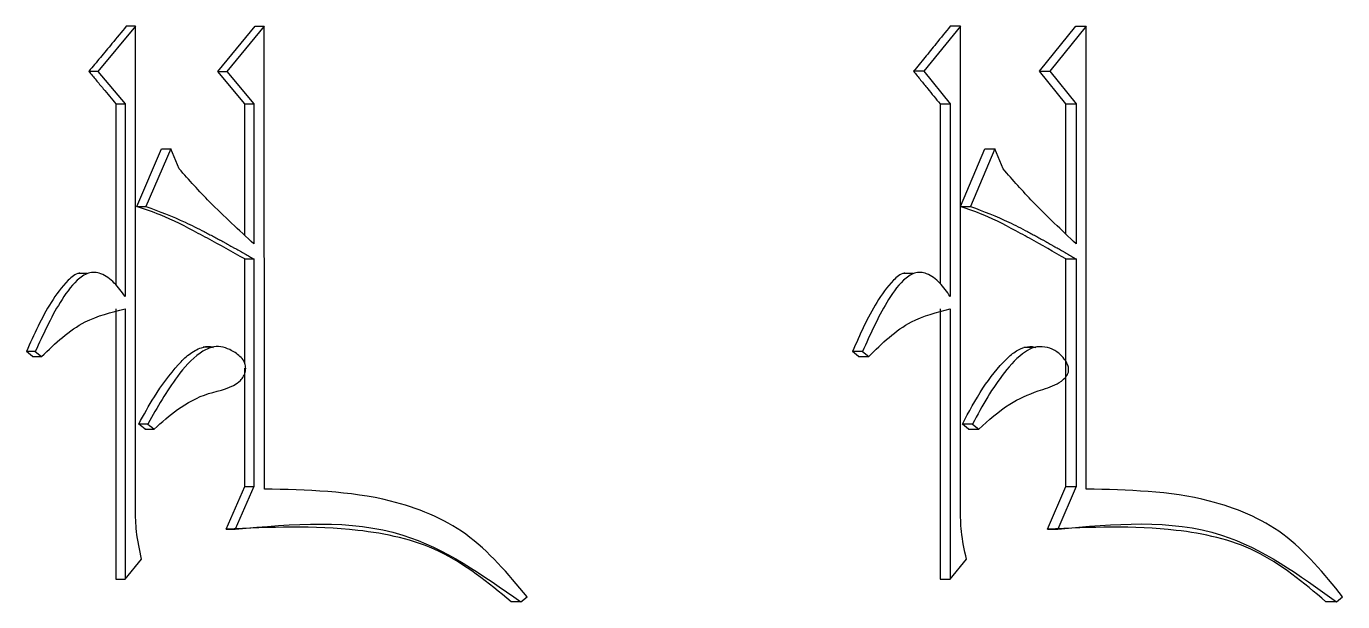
# Model space of a CAD drawing. Header units: millimetres. Extents: x 2379 to 4059, y 879 to 2067.
# Drawn here: x 3118.58 to 3124.27, y 1053.2 to 1055.69 of the extents above; entities that cross this region are included whole.
import ezdxf

# ---------------------------------------------------------------- set-up
doc = ezdxf.new("R2010")
doc.units = ezdxf.units.MM

msp = doc.modelspace()

# ---------------------------------------------------------------- linework, layer by layer
at = {"color": 7, "linetype": 'Continuous', "lineweight": 25}
for p, q in [((3119.0517, 1055.6858), (3118.8896, 1055.4911)), ((3119.0517, 1055.6858), (3119.0123, 1055.6858)), ((3119.0517, 1053.5981), (3119.0517, 1055.6858)), ((3119.4074, 1055.4911), (3119.5688, 1055.6858)), ((3119.6088, 1055.6858), (3119.4473, 1055.4911)), ((3119.5688, 1055.6858), (3119.6088, 1055.6858)), ((3119.6089, 1053.6846), (3119.6088, 1055.6858)), ((3122.6169, 1055.6859), (3122.4585, 1055.4912)), ((3122.6169, 1055.6859), (3122.5729, 1055.6859)), ((3122.6169, 1053.5981), (3122.6169, 1055.6859)), ((3122.9588, 1055.4912), (3123.1164, 1055.6859)), ((3123.1611, 1055.6859), (3123.0033, 1055.4912)), ((3123.1164, 1055.6859), (3123.1611, 1055.6859)), ((3123.1611, 1053.6847), (3123.1611, 1055.6859)), ((3118.8896, 1055.4911), (3118.8504, 1055.4911)), ((3118.8896, 1055.4911), (3119.0067, 1055.3505)), ((3119.4074, 1055.4911), (3119.4473, 1055.4911)), ((3119.524, 1055.3505), (3119.4074, 1055.4911)), ((3119.4473, 1055.4911), (3119.564, 1055.3505)), ((3122.4585, 1055.4912), (3122.4148, 1055.4912)), ((3122.4585, 1055.4912), (3122.5729, 1055.3505)), ((3122.9588, 1055.4912), (3123.0033, 1055.4912)), ((3123.0726, 1055.3505), (3122.9588, 1055.4912)), ((3123.0033, 1055.4912), (3123.1173, 1055.3505)), ((3118.9674, 1055.3505), (3119.0067, 1055.3505)), ((3118.9674, 1055.3505), (3118.9674, 1054.5667)), ((3119.0067, 1055.3505), (3119.0067, 1054.5176)), ((3119.524, 1055.3505), (3119.564, 1055.3505)), ((3119.524, 1054.782), (3119.524, 1055.3505)), ((3119.564, 1055.3505), (3119.564, 1054.7447)), ((3122.529, 1055.3505), (3122.5729, 1055.3505)), ((3122.529, 1055.3505), (3122.529, 1054.5739)), ((3122.5729, 1055.3505), (3122.5729, 1054.5176)), ((3123.0726, 1055.3505), (3123.1173, 1055.3505)), ((3123.0727, 1054.7873), (3123.0726, 1055.3505)), ((3123.1173, 1055.3505), (3123.1173, 1054.7448)), ((3119.0573, 1054.907), (3119.1651, 1055.1558)), ((3119.2046, 1055.1558), (3119.0967, 1054.907)), ((3119.1651, 1055.1558), (3119.2046, 1055.1558)), ((3119.2406, 1055.0693), (3119.2046, 1055.1558)), ((3122.6169, 1054.9072), (3122.7222, 1055.1558)), ((3122.7663, 1055.1558), (3122.6609, 1054.907)), ((3122.7222, 1055.1558), (3122.7663, 1055.1558)), ((3122.8015, 1055.0693), (3122.7663, 1055.1558)), ((3119.0573, 1054.907), (3119.0967, 1054.907)), ((3122.6169, 1054.907), (3122.6609, 1054.907)), ((3119.524, 1054.6798), (3119.564, 1054.6798)), ((3119.524, 1054.2279), (3119.524, 1054.6798)), ((3119.564, 1054.6798), (3119.564, 1053.6955)), ((3123.0727, 1054.6799), (3123.1173, 1054.6799)), ((3123.0727, 1053.6955), (3123.0727, 1054.6799)), ((3123.1173, 1054.6799), (3123.1173, 1053.6955)), ((3118.8428, 1054.6164), (3118.8035, 1054.6164)), ((3122.4129, 1054.6164), (3122.3689, 1054.6164)), ((3118.9674, 1054.4635), (3118.9674, 1053.2952)), ((3119.0067, 1054.4635), (3119.0067, 1053.2952)), ((3122.529, 1054.4635), (3122.529, 1053.2952)), ((3122.5729, 1054.4635), (3122.5729, 1053.2952)), ((3118.619, 1054.2796), (3118.5803, 1054.2796)), ((3118.6073, 1054.2579), (3118.5803, 1054.2796)), ((3118.6073, 1054.2579), (3118.6461, 1054.2579)), ((3118.619, 1054.2796), (3118.6461, 1054.2579)), ((3119.385, 1054.2981), (3119.3447, 1054.2981)), ((3122.1942, 1054.2796), (3122.1508, 1054.2796)), ((3122.1772, 1054.258), (3122.1508, 1054.2796)), ((3122.1772, 1054.258), (3122.2207, 1054.258)), ((3122.1942, 1054.2796), (3122.2207, 1054.258)), ((3122.9362, 1054.2971), (3122.8914, 1054.2971)), ((3119.524, 1053.6955), (3119.524, 1054.207)), ((3119.1056, 1053.9659), (3119.0662, 1053.9659)), ((3122.652, 1053.9443), (3122.6256, 1053.9659)), ((3122.6697, 1053.9659), (3122.696, 1053.9443)), ((3119.0931, 1053.9443), (3119.1326, 1053.9443)), ((3119.4433, 1053.5116), (3119.524, 1053.6955)), ((3119.564, 1053.6955), (3119.4832, 1053.5116)), ((3119.524, 1053.6955), (3119.564, 1053.6955)), ((3122.9939, 1053.5117), (3123.0727, 1053.6955)), ((3123.1173, 1053.6955), (3123.0384, 1053.5117)), ((3123.0727, 1053.6955), (3123.1173, 1053.6955)), ((3119.4433, 1053.5116), (3119.4832, 1053.5116)), ((3122.9939, 1053.5117), (3123.0384, 1053.5117)), ((3119.0067, 1053.2952), (3119.0787, 1053.3818)), ((3122.5729, 1053.2952), (3122.6433, 1053.3818)), ((3118.9674, 1053.2952), (3119.0067, 1053.2952)), ((3122.529, 1053.2952), (3122.5729, 1053.2952)), ((3120.7174, 1053.1979), (3120.6759, 1053.1979)), ((3120.7174, 1053.1979), (3120.7441, 1053.2195)), ((3124.243, 1053.1979), (3124.1969, 1053.1979)), ((3124.243, 1053.1979), (3124.269, 1053.2195))]:
    msp.add_line(p, q, dxfattribs=at)
at = {"color": 7, "linetype": 'Continuous', "lineweight": 25, "flags": 128}
for points in [[(3119.0932, 1053.9443), (3119.0863, 1053.9498), (3119.0795, 1053.9553), (3119.0662, 1053.9659)], [(3119.1057, 1053.9659), (3119.1125, 1053.9604), (3119.1226, 1053.9524), (3119.1326, 1053.9443)], [(3122.6697, 1053.9659), (3122.6533, 1053.9659), (3122.6395, 1053.9659), (3122.6256, 1053.9659)], [(3122.6519, 1053.9443), (3122.6683, 1053.9443), (3122.6821, 1053.9443), (3122.696, 1053.9443)]]:
    msp.add_lwpolyline(points, dxfattribs=at)
at = {"color": 7, "linetype": 'Continuous', "lineweight": 25}
for points, knots in [([(3119.0123, 1055.6858), (3118.9916, 1055.6609), (3118.9542, 1055.6159), (3118.9003, 1055.551), (3118.867, 1055.5111), (3118.8504, 1055.4911)], [0, 0, 0, 0, 0.384798, 0.692399, 1, 1, 1, 1]), ([(3122.5729, 1055.6859), (3122.5527, 1055.6609), (3122.5162, 1055.616), (3122.4634, 1055.551), (3122.431, 1055.5111), (3122.4148, 1055.4912)], [0, 0, 0, 0, 0.384798, 0.692399, 1, 1, 1, 1]), ([(3118.8504, 1055.4911), (3118.8608, 1055.4786), (3118.8816, 1055.4537), (3118.9206, 1055.4068), (3118.9492, 1055.3724), (3118.9674, 1055.3505)], [0, 0, 0, 0, 0.266401, 0.532803, 1, 1, 1, 1]), ([(3122.4148, 1055.4912), (3122.4249, 1055.4787), (3122.4452, 1055.4537), (3122.4833, 1055.4068), (3122.5112, 1055.3724), (3122.529, 1055.3505)], [0, 0, 0, 0, 0.266401, 0.532803, 1, 1, 1, 1]), ([(3119.564, 1054.7447), (3119.5317, 1054.7747), (3119.467, 1054.8346), (3119.3568, 1054.94), (3119.2838, 1055.0212), (3119.2406, 1055.0693)], [0, 0, 0, 0, 0.28957, 0.579171, 1, 1, 1, 1]), ([(3123.1173, 1054.7448), (3123.0857, 1054.7747), (3123.0226, 1054.8347), (3122.9149, 1054.9401), (3122.8437, 1055.0212), (3122.8015, 1055.0693)], [0, 0, 0, 0, 0.28957, 0.579171, 1, 1, 1, 1]), ([(3119.524, 1054.6798), (3119.4707, 1054.71), (3119.4042, 1054.7478), (3119.2826, 1054.8121), (3119.1826, 1054.8643), (3119.0912, 1054.8954), (3119.0573, 1054.907)], [0, 0, 0, 0, 0.352069, 0.440085, 0.792293, 1, 1, 1, 1]), ([(3119.0967, 1054.907), (3119.1539, 1054.8857), (3119.2395, 1054.8539), (3119.3248, 1054.8103), (3119.3587, 1054.7928), (3119.3723, 1054.7857), (3119.3858, 1054.7786), (3119.3976, 1054.7723), (3119.406, 1054.7678), (3119.4127, 1054.7641), (3119.4194, 1054.7605), (3119.4262, 1054.7568), (3119.4329, 1054.7532), (3119.4413, 1054.7486), (3119.448, 1054.7449), (3119.4546, 1054.7412), (3119.4613, 1054.7375), (3119.468, 1054.7338), (3119.4764, 1054.7291), (3119.4831, 1054.7254), (3119.4914, 1054.7208), (3119.4981, 1054.717), (3119.5048, 1054.7133), (3119.5114, 1054.7095), (3119.5181, 1054.7058), (3119.5264, 1054.7011), (3119.5331, 1054.6973), (3119.5414, 1054.6926), (3119.5481, 1054.6888), (3119.5561, 1054.6843), (3119.5609, 1054.6816), (3119.564, 1054.6798)], [0, 0, 0, 0, 0.353012, 0.528911, 0.550896, 0.572881, 0.61685, 0.638835, 0.649827, 0.671812, 0.682805, 0.693797, 0.715782, 0.726774, 0.748759, 0.759751, 0.770744, 0.792728, 0.803721, 0.825705, 0.836698, 0.858683, 0.869675, 0.880667, 0.902652, 0.913644, 0.935629, 0.946622, 0.968606, 0.979599, 1, 1, 1, 1]), ([(3123.0727, 1054.6799), (3123.0207, 1054.7101), (3122.9557, 1054.7479), (3122.8369, 1054.8121), (3122.7392, 1054.8643), (3122.65, 1054.8955), (3122.6168, 1054.907)], [0, 0, 0, 0, 0.3520687, 0.4400852, 0.7922934, 1, 1, 1, 1]), ([(3122.6609, 1054.907), (3122.7167, 1054.8858), (3122.8004, 1054.8539), (3122.8837, 1054.8104), (3122.9168, 1054.7928), (3122.9301, 1054.7858), (3122.9433, 1054.7786), (3122.9548, 1054.7723), (3122.963, 1054.7678), (3122.9696, 1054.7642), (3122.9761, 1054.7605), (3122.9827, 1054.7569), (3122.9892, 1054.7532), (3122.9974, 1054.7486), (3123.004, 1054.7449), (3123.0105, 1054.7412), (3123.017, 1054.7375), (3123.0236, 1054.7338), (3123.0317, 1054.7292), (3123.0383, 1054.7255), (3123.0464, 1054.7208), (3123.0529, 1054.717), (3123.0594, 1054.7133), (3123.0659, 1054.7096), (3123.0725, 1054.7058), (3123.0806, 1054.7011), (3123.0871, 1054.6973), (3123.0952, 1054.6926), (3123.1017, 1054.6889), (3123.1096, 1054.6843), (3123.1143, 1054.6816), (3123.1173, 1054.6799)], [0, 0, 0, 0, 0.353012, 0.528911, 0.550896, 0.572881, 0.61685, 0.638835, 0.649827, 0.671812, 0.682805, 0.693797, 0.715782, 0.726774, 0.748759, 0.759751, 0.770744, 0.792728, 0.803721, 0.825706, 0.836698, 0.858683, 0.869675, 0.880667, 0.902652, 0.913645, 0.935629, 0.946622, 0.968606, 0.979599, 1, 1, 1, 1]), ([(3118.812, 1054.6186), (3118.8111, 1054.6185), (3118.7918, 1054.6162), (3118.7438, 1054.5733), (3118.6631, 1054.464), (3118.6132, 1054.3529), (3118.5803, 1054.2796)], [0, 0, 0, 0, 0.007269, 0.146889, 0.437379, 1, 1, 1, 1]), ([(3119.0067, 1054.5176), (3118.9921, 1054.5378), (3118.9633, 1054.5775), (3118.9163, 1054.6143), (3118.8755, 1054.6234), (3118.8383, 1054.6186), (3118.7823, 1054.5761), (3118.7023, 1054.4621), (3118.6521, 1054.3521), (3118.619, 1054.2796)], [0, 0, 0, 0, 0.120783, 0.237942, 0.284243, 0.33082, 0.424981, 0.62081, 1, 1, 1, 1]), ([(3122.3773, 1054.6187), (3122.3763, 1054.6186), (3122.3574, 1054.6163), (3122.3105, 1054.5734), (3122.2317, 1054.464), (3122.1829, 1054.3529), (3122.1508, 1054.2796)], [0, 0, 0, 0, 0.007364, 0.146944, 0.437347, 1, 1, 1, 1]), ([(3122.5729, 1054.5176), (3122.5587, 1054.5378), (3122.5305, 1054.5776), (3122.4847, 1054.6143), (3122.4447, 1054.6234), (3122.4084, 1054.6186), (3122.3537, 1054.5761), (3122.2755, 1054.4622), (3122.2265, 1054.3522), (3122.1942, 1054.2796)], [0, 0, 0, 0, 0.120818, 0.238007, 0.284295, 0.33086, 0.424999, 0.620775, 1, 1, 1, 1]), ([(3118.6461, 1054.2579), (3118.7057, 1054.315), (3118.8112, 1054.416), (3118.9474, 1054.4491), (3119.0067, 1054.4635)], [0, 0, 0, 0, 0.565391, 1, 1, 1, 1]), ([(3122.2207, 1054.258), (3122.2789, 1054.315), (3122.382, 1054.416), (3122.5151, 1054.4491), (3122.5729, 1054.4635)], [0, 0, 0, 0, 0.565391, 1, 1, 1, 1]), ([(3119.0662, 1053.9659), (3119.0879, 1054.0057), (3119.1378, 1054.0974), (3119.212, 1054.1977), (3119.2818, 1054.27), (3119.3293, 1054.2956), (3119.3671, 1054.3039), (3119.3833, 1054.299), (3119.3876, 1054.2977)], [0, 0, 0, 0, 0.274296, 0.631438, 0.760854, 0.891795, 0.971189, 1, 1, 1, 1]), ([(3119.1326, 1053.9443), (3119.1657, 1053.9737), (3119.2371, 1054.0372), (3119.3631, 1054.1067), (3119.4771, 1054.1198), (3119.5205, 1054.172), (3119.5283, 1054.1944), (3119.529, 1054.2177), (3119.5205, 1054.2406), (3119.4978, 1054.2661), (3119.4636, 1054.2872), (3119.4215, 1054.3035), (3119.3755, 1054.2988), (3119.3054, 1054.2619), (3119.2098, 1054.1485), (3119.1449, 1054.0377), (3119.1061, 1053.9667), (3119.1056, 1053.9659)], [0, 0, 0, 0, 0.117809, 0.254848, 0.391031, 0.410857, 0.430654, 0.450876, 0.468611, 0.491916, 0.540003, 0.576761, 0.613939, 0.66464, 0.78945, 0.997759, 1, 1, 1, 1]), ([(3122.6256, 1053.9659), (3122.6539, 1054.0185), (3122.7086, 1054.1201), (3122.7895, 1054.2254), (3122.8547, 1054.2821), (3122.896, 1054.3005), (3122.926, 1054.303), (3122.9407, 1054.2979), (3122.9424, 1054.2973)], [0, 0, 0, 0, 0.3605772, 0.6979121, 0.8106017, 0.8991884, 0.9881208, 1, 1, 1, 1]), ([(3122.696, 1053.9443), (3122.7392, 1053.9829), (3122.8173, 1054.0526), (3122.9374, 1054.1067), (3123.0228, 1054.1299), (3123.0649, 1054.159), (3123.0799, 1054.1796), (3123.085, 1054.1934), (3123.0849, 1054.2091), (3123.0778, 1054.2307), (3123.0586, 1054.2588), (3123.0258, 1054.2868), (3122.9818, 1054.3016), (3122.9367, 1054.301), (3122.8731, 1054.2666), (3122.806, 1054.1909), (3122.7321, 1054.0834), (3122.6907, 1054.0056), (3122.6697, 1053.9659)], [0, 0, 0, 0, 0.156027, 0.282026, 0.363634, 0.404884, 0.41922, 0.430594, 0.442017, 0.458331, 0.488158, 0.530974, 0.573109, 0.616801, 0.655305, 0.770242, 0.882988, 1, 1, 1, 1]), ([(3120.7441, 1053.2195), (3120.6616, 1053.3183), (3120.4994, 1053.5126), (3120.0928, 1053.6749), (3119.7921, 1053.681), (3119.6089, 1053.6846)], [0, 0, 0, 0, 0.287817, 0.565935, 1, 1, 1, 1]), ([(3124.269, 1053.2195), (3124.1885, 1053.3183), (3124.0303, 1053.5126), (3123.6335, 1053.675), (3123.34, 1053.681), (3123.1611, 1053.6847)], [0, 0, 0, 0, 0.287817, 0.565935, 1, 1, 1, 1]), ([(3119.0787, 1053.3818), (3119.0697, 1053.4215), (3119.0537, 1053.4927), (3119.0523, 1053.5658), (3119.0517, 1053.5981)], [0, 0, 0, 0, 0.558835, 1, 1, 1, 1]), ([(3122.6433, 1053.3818), (3122.6346, 1053.4215), (3122.6189, 1053.4927), (3122.6175, 1053.5658), (3122.6169, 1053.5981)], [0, 0, 0, 0, 0.558835, 1, 1, 1, 1]), ([(3120.6759, 1053.1979), (3120.576, 1053.2796), (3120.3787, 1053.4411), (3119.9432, 1053.5328), (3119.6329, 1053.5197), (3119.4433, 1053.5116)], [0, 0, 0, 0, 0.284866, 0.563033, 1, 1, 1, 1]), ([(3119.4832, 1053.5116), (3119.7322, 1053.5342), (3120.1791, 1053.5748), (3120.5522, 1053.3136), (3120.7174, 1053.1979)], [0, 0, 0, 0, 0.55707, 1, 1, 1, 1]), ([(3124.1969, 1053.1979), (3124.0995, 1053.2796), (3123.9069, 1053.4412), (3123.482, 1053.5328), (3123.179, 1053.5197), (3122.9939, 1053.5117)], [0, 0, 0, 0, 0.284866, 0.563033, 1, 1, 1, 1]), ([(3123.0384, 1053.5117), (3123.2815, 1053.5343), (3123.7179, 1053.5748), (3124.0818, 1053.3136), (3124.243, 1053.1979)], [0, 0, 0, 0, 0.55707, 1, 1, 1, 1])]:
    msp.add_open_spline(points, degree=3, knots=knots, dxfattribs=at)

doc.saveas('drawing.dxf')
